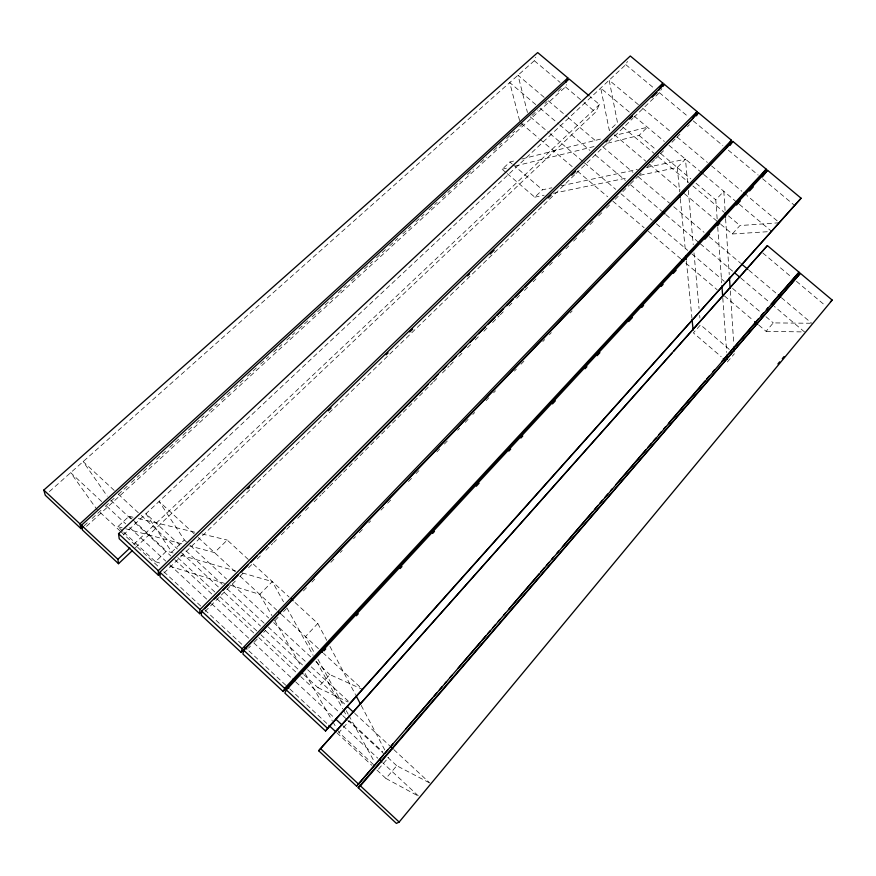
<?xml version="1.0" encoding="UTF-8"?>
<svg xmlns="http://www.w3.org/2000/svg" width="876" height="876" viewBox="0 0 876 876"><rect width="100%" height="100%" fill="white"/><g stroke="black" fill="none" stroke-linecap="round" stroke-linejoin="round"><path stroke-width="0.66" stroke-dasharray="4.38 3.29" d="M49.374 491.6L534.327 60.718L535.773 57.225M86.527 526.334L565.458 86.91L566.498 84.654M135.419 547.708L595.527 112.227L599.491 104.529L590.074 96.601M123.209 535.006L625.771 64.638L627.468 61.397M633.874 117.395L659.376 92.67L661.818 88.465M376.932 770.07L385.933 778.457L396.74 765.733L428.725 782.454M758.813 325.127L766.117 331.325L773.278 322.905L810.377 323.244M378.465 769.205L388.67 757.291M727.354 361.952L734.384 353.751M373.526 764.617L339.001 732.478L349.36 720.795L382.779 751.816M303.917 674.673L317.933 687.671L329.858 674.608L362.631 689.434L323.529 653.31M720.795 224.333L732.259 233.991L739.968 225.548L779.465 222.756L747.075 195.644M295.048 602.524L317.791 623.482L305.45 636.622L314.002 652.149M717.148 218.923L715.791 199.848L723.817 191.296L725.065 210.415M248.565 648.076L250.459 646.105M254.248 642.163L258.978 637.235M263.709 632.308L265.603 630.337M275.064 620.482L278.842 616.54M283.572 611.612L286.419 608.656M303.446 590.906L307.224 586.964M311.955 582.036L314.802 579.08M330.876 562.326L335.607 557.399M340.348 552.471L342.231 550.5M353.586 538.663L355.481 536.692M359.269 532.75L363.047 528.808M368.73 522.895L370.614 520.924M381.027 510.084L383.863 507.127M387.652 503.185L391.43 499.243M408.457 481.493L412.246 477.551M416.034 473.609L418.87 470.653M436.85 451.928L439.686 448.972M444.417 444.033L447.253 441.077M457.655 430.236L459.55 428.265M465.233 422.352L468.069 419.396M472.799 414.468L474.693 412.497M486.038 400.671L488.885 397.715M493.615 392.776L495.498 390.805M514.431 371.095L516.314 369.125M521.045 364.197L523.892 361.24M542.813 341.52L544.697 339.549M549.427 334.621L551.322 332.65M570.243 312.94L572.137 310.969M229.775 584.993L259.745 594.399L272.294 581.576L283.495 601.801M639.995 175.266L677.279 167.502L685.459 159.136L687.682 183.588M205.159 611.36L236.016 580.339M239.882 576.463L244.7 571.612M248.554 567.736L252.419 563.859M257.237 559.008L261.103 555.132M265.921 550.292L272.677 543.503M273.64 542.54L276.531 539.627M281.349 534.776L293.898 522.184M297.752 518.307L301.607 514.431M305.472 510.544L310.29 505.704M314.145 501.828L320.901 495.039M321.864 494.075L328.62 487.286M329.584 486.311L337.304 478.559M338.267 477.595L353.696 462.079M354.66 461.115L424.104 391.32M425.079 390.357L432.788 382.604M433.751 381.629L438.58 376.79M442.435 372.913L449.191 366.124M450.155 365.15L454.972 360.31M458.838 356.433L462.692 352.557M467.51 347.706L471.376 343.83M475.23 339.954L480.059 335.103M483.913 331.227L488.731 326.387M492.597 322.51L499.342 315.721M500.305 314.747L503.207 311.845M508.989 306.031L511.88 303.118M516.709 298.278L519.599 295.365M524.428 290.514L528.283 286.638M533.101 281.798L536.002 278.886M541.784 273.071L543.711 271.133M549.504 265.319L552.395 262.406M558.187 256.591L561.078 253.69M565.896 248.839L568.798 245.926M573.616 241.086L577.47 237.21M582.299 232.359L586.153 228.483M590.019 224.606L593.873 220.73M598.691 215.879L602.557 212.003M606.411 208.127L611.229 203.287M615.094 199.399L618.949 195.523M622.814 191.647L629.559 184.869M630.523 183.894L638.243 176.142M639.206 175.167L641.133 173.229M646.926 167.415L650.78 163.538M651.744 162.575L654.635 159.662M655.598 158.698L659.464 154.822M660.427 153.847L665.245 148.997M672.002 142.219L675.856 138.342M676.82 137.368L681.648 132.528M687.43 126.702L689.368 124.764M248.258 559.435L227.234 540.065L214.489 552.592L189.676 545.934M607.484 143.215L639.075 135.408L647.408 127.217L614.361 135.583M163.998 573.013L575.017 174.466M576.003 173.514L632.899 118.348M194.187 533.834L159.093 501.422L184.376 539.977L171.816 552.077L145.953 513.719L181.025 546.208M123.801 532.203L155.479 561.691L166.539 551.07L173.065 552.953M507.248 173.601L534.798 197.177L542.463 189.796L551.825 187.792M133.82 544.259L599.491 104.529M122.815 531.283L117.866 526.684L129.057 516.271L133.032 517.234M506.229 172.736L502.156 169.243L509.931 162.005L515.219 160.669M84.03 525.863L88.071 522.162M92.1 518.461L101.178 510.15M105.219 506.448L114.296 498.126M118.326 494.425L127.403 486.114M131.444 482.413L139.514 475.022M143.544 471.321L152.632 462.999M156.662 459.309L165.739 450.987M169.78 447.286L178.857 438.964M182.887 435.273L191.964 426.951M196.005 423.25L204.075 415.859M209.123 411.238L217.193 403.847M221.223 400.146L230.3 391.824M234.341 388.134L243.418 379.812M247.448 376.111L256.526 367.789M260.566 364.098L268.636 356.696M273.684 352.075L281.754 344.684M286.791 340.063L294.862 332.661M298.902 328.971L307.98 320.649M312.009 316.948L321.087 308.637M325.127 304.936L333.198 297.544M338.245 292.923L346.316 285.521M351.353 280.9L359.423 273.509M364.471 268.888L372.541 261.486M376.57 257.796L385.648 249.474M389.689 245.773L397.759 238.381M402.807 233.761L410.877 226.358M415.914 221.737L423.984 214.346M429.032 209.725L437.102 202.334M442.139 197.713L450.209 190.311M454.25 186.621L460.305 181.069M467.368 174.598L473.412 169.057M480.475 162.586L486.53 157.034M493.593 150.562L498.63 145.942M499.649 145.022L501.663 143.171M506.7 138.55L511.748 133.929M512.756 132.999L514.77 131.159M519.818 126.527L524.866 121.906M531.929 115.435L537.973 109.894M545.036 103.423L547.051 101.572M558.154 91.411L561.177 88.629M521.822 158.994L602.458 138.594M502.156 169.243L507.423 167.94M515.318 165.991L594.311 146.467M561.177 185.789L637.356 169.451M646.707 167.447L685.459 159.136M534.798 197.177L544.116 195.228M553.435 193.289L628.015 177.762M732.259 233.991L768.975 231.625M766.117 331.325L804.497 331.938L774.285 306.381M138.342 518.515L195.392 532.345M202.028 533.955L227.234 540.065M117.866 526.684L124.392 528.436M125.695 528.775L183.15 544.182M180.905 555.209L235.732 571.032M242.269 572.915L272.294 581.576M155.479 561.691L162.005 563.739M169.824 566.192L224.563 583.361M317.933 687.671L348.002 701.983M385.933 778.457L418.87 796.372L382.845 762.887M625.771 64.638L654.909 88.936M659.376 92.67L688.722 117.132M693.223 120.888L722.864 145.613M728.328 150.168L758.178 175.069M762.657 178.792L793.755 204.732M638.407 104.682L609.159 80.198L617.481 122.585L609.324 130.447L600.728 88.082L629.921 112.555M642.59 108.186L671.848 132.67M677.071 137.039L707.37 162.41M711.553 165.903L741.852 191.264M634.093 116.059L664.326 141.408M669.001 145.339L699.771 171.127M703.932 174.631L735.205 200.856M739.377 204.349L771.701 231.45M639.075 135.408L655.598 149.281M660.767 153.618L690.814 178.868M696.015 183.237L715.791 199.848M622.716 126.987L654.12 153.388M658.314 156.903L688.667 182.427M692.861 185.953L724.266 212.353M728.449 215.868L739.968 225.548M534.327 60.718L560.082 82.388M565.458 86.91L583.087 101.747M584.128 102.623L595.527 112.227M762.821 253L791.006 276.728M796.437 281.295L824.918 305.264M614.536 134.838L645.787 161.162M649.959 164.666L680.17 190.114M684.331 193.629L716.634 220.829M544.127 97.291L518.001 75.216L527.44 112.467M548.31 100.817L567.122 116.705M568.163 117.592L597.432 142.306M602.655 146.719L632.976 172.32M638.199 176.733L669.56 203.21M673.732 206.736L704.052 232.337M709.275 236.75L740.625 263.227M748.991 270.29L776.169 293.241M781.392 297.654L811.702 323.255M535.762 104.594L509.722 82.563L520.07 122.377L538.839 138.309M539.934 108.12L558.68 123.987M559.72 124.863L589.931 150.42M595.132 154.822L625.344 180.379M630.556 184.781L661.796 211.215M665.968 214.74L699.3 242.937M700.34 243.824L732.621 271.133M740.954 278.185L770.124 302.855M530.177 116.815L548.956 132.736M549.997 133.612L583.383 161.918M584.423 162.805L615.729 189.336M620.942 193.76L652.248 220.303M656.42 223.84L687.715 250.372M691.898 253.909L724.233 281.327M732.588 288.412L760.751 312.294M765.974 316.718L773.278 322.905M539.879 139.196L572.192 166.637M577.404 171.072L607.637 196.75M612.861 201.173L644.134 227.738M648.306 231.275L680.619 258.727M685.831 263.15L717.115 289.715M724.408 295.913L753.601 320.704M509.931 162.005L511.967 163.746M512.986 164.611L542.463 189.796M729.248 349.371L700.526 324.832L693.387 332.891L721.178 356.674M253.263 564.045L289.113 597.06M198.195 537.535L235.294 571.809M240.068 576.222L276.641 610.003M281.415 614.415L318.514 648.689M184.376 539.977L186.38 541.839M190.388 545.551L226.512 578.97M232.534 584.544L268.658 617.974M273.673 622.617L310.794 656.967M315.809 661.61L329.858 674.608M186.041 550.851L222.121 584.281M227.136 588.924L264.213 623.274M268.22 626.986L306.304 662.267M311.319 666.91L350.411 703.121M114.209 490.396L83.143 461.597L107.244 496.155M118.216 494.119L140.269 514.551M141.277 515.482L177.357 548.934M181.365 552.646L219.449 587.96M224.453 592.603L260.533 626.044M265.548 630.698L303.633 666.001M307.64 669.713L345.724 705.027M354.747 713.382L389.82 745.903M393.828 749.615L429.908 783.067M177.817 557.651L214.85 592.012M219.854 596.655L256.887 631.016M260.884 634.739L298.913 670.02M129.057 516.271L132.013 519.019M132.999 519.928L166.539 551.07M110.792 500.24L130.787 518.811M134.794 522.523L170.787 555.942M174.784 559.654L212.78 594.924M216.777 598.647L253.766 632.987M258.77 637.629L296.756 672.91M300.764 676.622L341.75 714.685M342.757 715.604L346.754 719.327M347.75 720.247L383.743 753.667M387.75 757.379L396.74 765.733M101.671 501.521L70.66 472.69L96.82 509.328L119.837 530.746M106.675 506.175L125.695 523.848M129.692 527.571L165.717 561.056M169.714 564.768L207.743 600.115M211.74 603.838L248.762 638.254M253.766 642.896L291.796 678.243M295.792 681.966L333.822 717.313M342.823 725.678L377.841 758.233M120.833 531.677L158.852 567.068M163.845 571.721L200.867 606.181M204.864 609.904L242.882 645.283M248.883 650.879L285.894 685.328M289.901 689.051L326.912 723.51M336.91 732.829L371.928 765.416M259.745 594.399L271.943 615.642M274.648 620.361L301.07 666.384M305.133 673.469L332.223 720.674M332.902 721.857L336.285 727.759M336.964 728.942L339.001 732.478M286.78 607.747L313.137 655.347M316.422 661.292L342.779 708.892M343.436 710.086L346.732 716.031M317.955 659.31L343.6 705.903M346.239 710.677L348.21 714.258M348.867 715.451L374.512 762.032M317.791 623.482L326.737 640.356M329.923 646.389L355.47 694.602M361.219 705.454L384.838 750.053M677.279 167.502L679.656 191.899M680.323 198.677L685.47 251.554M686.39 261.037L691.93 317.977M688.306 190.377L693.245 244.7M693.989 252.846L699.048 308.538M699.661 315.327L699.913 318.043M717.729 227.092L721.715 282.948M722.788 297.928L726.675 352.415M725.591 218.606L729.237 274.571M730.299 290.952L733.76 344.191"/><path stroke-width="1.31" d="M199.64 613.693L200.002 609.543L697.066 111.591L664.249 84.26L159.925 572.214L160.067 576.813L199.64 613.693L201.568 611.755M201.677 611.098L201.294 615.237L241.218 652.434L725.93 148.175L731.493 140.269L698.446 112.741L201.677 611.098L242.126 648.766L241.218 652.434M243.824 650.342L242.893 654L283.178 691.536L760.237 176.788L766.172 169.134L732.883 141.419L243.824 650.342L284.634 688.361L283.178 691.536M565.776 82.464L567.867 77.942L537.689 52.582L43.8 490.078L45.278 495.247L81.008 528.633L83.023 526.783M286.342 689.949L284.864 693.102L325.522 730.989L801.091 198.217L767.562 170.294L286.342 689.949L327.536 728.306L325.522 730.989M658.642 90.491L662.88 83.132L630.293 55.987L118.545 533.67L119.213 538.74L158.425 575.291L160.396 573.386M663.033 86.363L664.249 84.26M697.066 111.591L691.865 119.76L524.888 287.306M696.486 115.796L698.446 112.741M730.091 145.361L732.883 141.419M762.361 176.974L767.562 170.294M318.678 750.765L767.387 245.619L799.032 272.206L356.587 786.199L318.678 750.765L671.881 353.28M777.921 363.945L779.662 361.843M782.29 358.689L784.031 356.587M399.149 822.049L832.2 300.085L800.346 273.323L358.175 787.677L396.412 823.418L399.149 822.049L360.441 785.882L358.175 787.677M360.441 785.882L800.346 273.323M356.587 786.199L383.316 755.112M385.101 753.042L387.772 749.933M391.331 745.783L393.116 743.713M405.588 729.204L432.317 698.128M434.091 696.048L436.763 692.949M439.434 689.839L442.106 686.729M444.778 683.619L446.563 681.55M450.133 677.4L451.906 675.33M458.148 668.081L480.42 642.174M482.194 640.104L485.764 635.954M487.538 633.885L490.221 630.775M492.892 627.665L495.564 624.555M498.236 621.445L500.01 619.376M503.58 615.237L505.364 613.156M508.923 609.017L539.211 573.791M540.996 571.71L544.554 567.571M546.339 565.502L549.011 562.392M551.683 559.282L553.468 557.213M557.026 553.063L558.811 550.993M562.37 546.843L592.658 511.617M594.443 509.547L598.001 505.397M599.786 503.328L602.458 500.218M605.13 497.108L607.802 493.998M610.473 490.889L612.258 488.819M615.817 484.68L646.116 449.443M647.89 447.373L651.459 443.234M653.233 441.154L655.905 438.055M658.577 434.945L661.26 431.835M663.931 428.725L665.705 426.656M668.377 423.546L704.906 381.06M706.691 378.99L709.363 375.881M712.922 371.731L714.707 369.661M721.835 361.372L758.353 318.897M761.025 315.787L763.697 312.677M766.369 309.567L768.153 307.498M771.712 303.348L799.032 272.206M767.387 245.619L673.699 351.243M327.536 728.306L801.091 198.217M284.634 688.361L766.172 169.134M323.901 650.923L325.762 648.919M356.423 615.784L358.284 613.769M400.102 568.579L401.964 566.575M432.635 533.429L434.485 531.425M476.314 486.235L479.095 483.224M508.836 451.085L510.697 449.081M520.913 438.033L522.775 436.018M552.515 403.891L555.307 400.869M585.048 368.741L586.898 366.726M597.125 355.678L599.907 352.667M628.716 321.536L632.439 317.517M641.736 307.476L643.586 305.472M661.249 286.386L663.11 284.382M673.326 273.334L676.119 270.323M704.928 239.192L709.571 234.166M717.937 225.132L719.798 223.128M736.519 205.05L740.242 201.031M749.538 190.99L753.25 186.971M242.126 648.766L731.493 140.269M204.469 608.842L210.251 603.038M214.116 599.162L219.909 593.348M222.8 590.446L228.592 584.631M232.458 580.766L238.25 574.952M241.141 572.05L247.897 565.261M250.788 562.359L257.544 555.581M259.482 553.643L267.202 545.89M269.129 543.963L285.543 527.494M287.47 525.556L428.375 384.159M433.204 379.319L438.033 374.468M442.851 369.628L446.716 365.752M451.545 360.912L456.363 356.072M460.228 352.196L466.021 346.381M469.875 342.516L475.668 336.702M478.57 333.8L485.326 327.011M488.217 324.109L494.973 317.331M496.9 315.393L503.656 308.615M506.558 305.713L513.314 298.935M515.241 296.997L522.961 289.244M158.425 575.291L158.26 570.659L662.88 83.132M247.744 488.808L249.715 486.903M328.237 410.877L331.183 408.019M386.141 354.802L388.112 352.897M409.705 331.993L412.651 329.135M467.609 275.918L469.58 274.013M490.188 254.062L494.119 250.262M548.102 197.987L551.048 195.14M571.656 175.178L575.587 171.378M606.006 141.912L607.977 140.018M629.57 119.103L632.516 116.256M652.138 97.247L657.055 92.495M830.415 301.815L832.2 300.085M589.022 95.725L569.126 79.004L81.457 525.25L82.497 530.035L118.523 563.695L132.429 550.522M118.523 563.695L117.899 559.293L129.834 548.026M81.008 528.633L79.946 523.837L567.867 77.942M743.943 193.016L746.034 194.768M700.811 172.003L703.089 173.919M736.256 201.732L738.337 203.473M741.676 264.114L747.951 269.414M778.26 295.004L780.352 296.778M662.836 212.101L664.928 213.864M734.712 272.896L739.913 277.309M771.165 303.742L773.245 305.505M681.67 259.614L683.751 261.376M754.641 321.591L757.773 324.24M723.237 358.426L725.295 360.189M291.084 598.888L293.066 600.706M278.623 611.842L280.616 613.671M320.517 650.539L322.521 652.39M347.728 706.877L353.74 712.451M390.827 746.834L392.831 748.695M300.917 671.881L302.921 673.743M292.792 679.174L294.796 681.035M335.815 719.174L341.826 724.748M379.845 760.094L381.848 761.956M244.875 647.156L246.879 649.017M286.89 686.258L288.894 688.12M328.905 725.372L335.913 731.887M118.545 533.67L158.26 570.659M159.925 572.214L200.002 609.543M43.8 490.078L79.946 523.837M81.457 525.25L117.899 559.293M320.463 748.531L358.832 784.381M356.105 695.807L360.573 704.249M679.918 194.614L680.192 197.319M685.864 255.617L686.258 259.679M692.062 319.335L693.124 330.175M717.345 221.65L717.63 225.734M721.912 285.675L722.689 296.57M726.861 355.141L727.157 359.226M725.24 213.142L725.503 217.237M729.412 277.298L730.124 288.226M733.935 346.929L734.197 351.024"/></g></svg>
